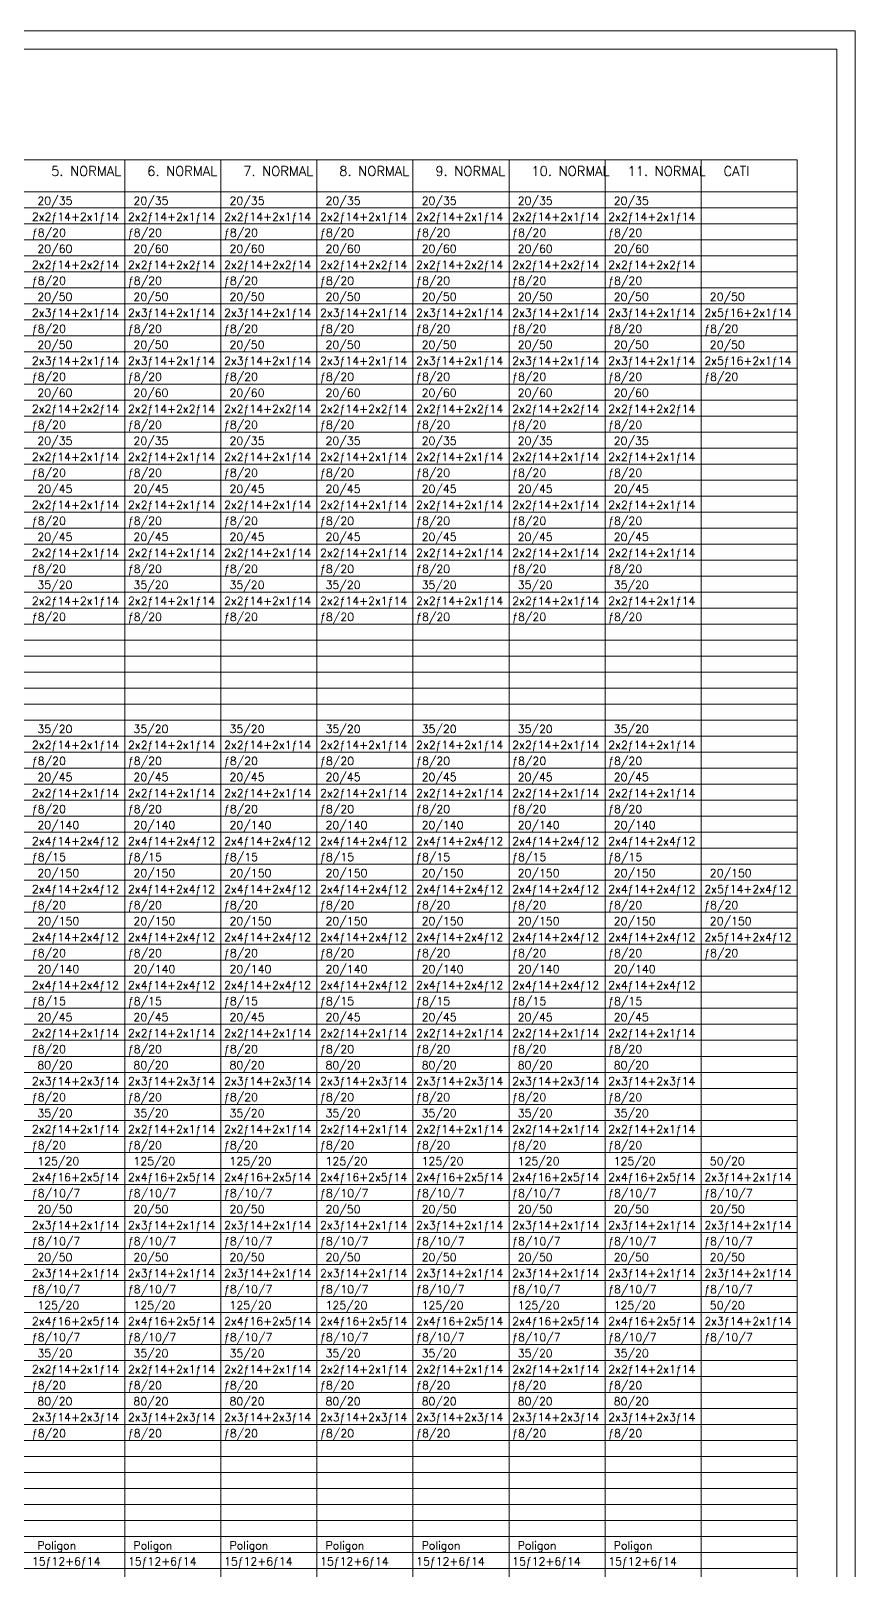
# Model space of a CAD drawing. Header units: inches. Extents: x -0.21 to 0.83, y 0.75 to 2.02.
# Drawn here: x 0.5773 to 0.8347, y 1.4713 to 1.9521 of the extents above; entities that cross this region are included whole.
import ezdxf

# ---------------------------------------------------------------- set-up
doc = ezdxf.new("R2010")
doc.units = ezdxf.units.IN
doc.header["$MEASUREMENT"] = 0
for name, color, linetype, lineweight in [('PENC2', 1, 'Continuous', 0), ('PENC3', 5, 'Continuous', 0), ('PENC4', 84, 'Continuous', 0)]:
    doc.layers.add(name, color=color, linetype=linetype, lineweight=lineweight)
doc.styles.add('RomanSTA', font='RomanSTA')

msp = doc.modelspace()

# ---------------------------------------------------------------- linework, layer by layer
at = {"layer": 'PENC2', "linetype": 'Continuous'}
for p, q in [((0.37661, 1.89682), (0.81661, 1.89682)), ((0.37661, 1.89182), (0.81661, 1.89182)), ((0.37661, 1.88182), (0.81661, 1.88182)), ((0.37661, 1.87682), (0.81661, 1.87682)), ((0.37661, 1.86682), (0.81661, 1.86682)), ((0.37661, 1.86182), (0.81661, 1.86182)), ((0.37661, 1.85182), (0.81661, 1.85182)), ((0.37661, 1.84682), (0.81661, 1.84682)), ((0.37661, 1.83682), (0.81661, 1.83682)), ((0.37661, 1.83182), (0.81661, 1.83182)), ((0.37661, 1.82182), (0.81661, 1.82182)), ((0.37661, 1.81682), (0.81661, 1.81682)), ((0.37661, 1.80682), (0.81661, 1.80682)), ((0.37661, 1.80182), (0.81661, 1.80182)), ((0.37661, 1.79182), (0.81661, 1.79182)), ((0.37661, 1.78682), (0.81661, 1.78682)), ((0.37661, 1.77682), (0.81661, 1.77682)), ((0.37661, 1.77182), (0.81661, 1.77182)), ((0.37661, 1.76182), (0.81661, 1.76182)), ((0.37661, 1.75682), (0.81661, 1.75682)), ((0.37661, 1.74682), (0.81661, 1.74682)), ((0.37661, 1.74182), (0.81661, 1.74182)), ((0.37661, 1.73182), (0.81661, 1.73182)), ((0.37661, 1.72682), (0.81661, 1.72682)), ((0.37661, 1.71682), (0.81661, 1.71682)), ((0.37661, 1.71182), (0.81661, 1.71182)), ((0.37661, 1.70182), (0.81661, 1.70182)), ((0.37661, 1.69682), (0.81661, 1.69682)), ((0.37661, 1.68682), (0.81661, 1.68682)), ((0.37661, 1.68182), (0.81661, 1.68182)), ((0.37661, 1.67182), (0.81661, 1.67182)), ((0.37661, 1.66682), (0.81661, 1.66682)), ((0.37661, 1.65682), (0.81661, 1.65682)), ((0.37661, 1.65182), (0.81661, 1.65182)), ((0.37661, 1.64182), (0.81661, 1.64182)), ((0.37661, 1.63682), (0.81661, 1.63682)), ((0.37661, 1.62682), (0.81661, 1.62682)), ((0.37661, 1.62182), (0.81661, 1.62182)), ((0.37661, 1.61182), (0.81661, 1.61182)), ((0.37661, 1.60682), (0.81661, 1.60682)), ((0.37661, 1.59682), (0.81661, 1.59682)), ((0.37661, 1.59182), (0.81661, 1.59182)), ((0.37661, 1.58182), (0.81661, 1.58182)), ((0.37661, 1.57682), (0.81661, 1.57682)), ((0.37661, 1.56682), (0.81661, 1.56682)), ((0.37661, 1.56182), (0.81661, 1.56182)), ((0.37661, 1.55182), (0.81661, 1.55182)), ((0.37661, 1.54682), (0.81661, 1.54682)), ((0.37661, 1.53682), (0.81661, 1.53682)), ((0.37661, 1.53182), (0.81661, 1.53182)), ((0.37661, 1.52182), (0.81661, 1.52182)), ((0.37661, 1.51682), (0.81661, 1.51682)), ((0.37661, 1.50682), (0.81661, 1.50682)), ((0.37661, 1.50182), (0.81661, 1.50182)), ((0.37661, 1.49182), (0.81661, 1.49182)), ((0.37661, 1.48682), (0.81661, 1.48682)), ((0.37661, 1.47682), (0.81661, 1.47682)), ((0.37661, 1.47182), (0.81661, 1.47182))]:
    msp.add_line(p, q, dxfattribs=at)
at = {"layer": 'PENC3'}
for points in [[(-0.15544, 1.95215), (-0.15544, 0.74675), (0.83473, 0.74675), (0.83473, 1.95215)], [(-0.14966, 1.94637), (-0.14966, 0.75254), (0.82895, 0.75254), (0.82895, 1.94637)]]:
    msp.add_lwpolyline(points, close=True, dxfattribs=at)
at = {"layer": 'PENC4', "linetype": 'Continuous'}
for p, q in [((0.36661, 1.91182), (0.81661, 1.91182)), ((0.60661, 1.91182), (0.60661, 0.76182)), ((0.63661, 1.91182), (0.63661, 0.76182)), ((0.66661, 1.91182), (0.66661, 0.76182)), ((0.69661, 1.91182), (0.69661, 0.76182)), ((0.72661, 1.91182), (0.72661, 0.76182)), ((0.75661, 1.91182), (0.75661, 0.76182)), ((0.78661, 1.91182), (0.78661, 0.76182)), ((0.81661, 1.91182), (0.81661, 0.76182)), ((0.36661, 1.90182), (0.81661, 1.90182)), ((0.36661, 1.88682), (0.81661, 1.88682)), ((0.36661, 1.87182), (0.81661, 1.87182)), ((0.36661, 1.85682), (0.81661, 1.85682)), ((0.36661, 1.84182), (0.81661, 1.84182)), ((0.36661, 1.82682), (0.81661, 1.82682)), ((0.36661, 1.81182), (0.81661, 1.81182)), ((0.36661, 1.79682), (0.81661, 1.79682)), ((0.36661, 1.78182), (0.81661, 1.78182)), ((0.36661, 1.76682), (0.81661, 1.76682)), ((0.36661, 1.75182), (0.81661, 1.75182)), ((0.36661, 1.73682), (0.81661, 1.73682)), ((0.36661, 1.72182), (0.81661, 1.72182)), ((0.36661, 1.70682), (0.81661, 1.70682)), ((0.36661, 1.69182), (0.81661, 1.69182)), ((0.36661, 1.67682), (0.81661, 1.67682)), ((0.36661, 1.66182), (0.81661, 1.66182)), ((0.36661, 1.64682), (0.81661, 1.64682)), ((0.36661, 1.63182), (0.81661, 1.63182)), ((0.36661, 1.61682), (0.81661, 1.61682)), ((0.36661, 1.60182), (0.81661, 1.60182)), ((0.36661, 1.58682), (0.81661, 1.58682)), ((0.36661, 1.57182), (0.81661, 1.57182)), ((0.36661, 1.55682), (0.81661, 1.55682)), ((0.36661, 1.54182), (0.81661, 1.54182)), ((0.36661, 1.52682), (0.81661, 1.52682)), ((0.36661, 1.51182), (0.81661, 1.51182)), ((0.36661, 1.49682), (0.81661, 1.49682)), ((0.36661, 1.48182), (0.81661, 1.48182))]:
    msp.add_line(p, q, dxfattribs=at)

# ---------------------------------------------------------------- texts
at = {"layer": 'PENC3', "style": 'RomanSTA'}
for s, p in [(' 20/35', (0.57761, 1.89782)), (' 20/35', (0.60761, 1.89782)), (' 20/35', (0.63761, 1.89782)), (' 20/35', (0.66761, 1.89782)), (' 20/35', (0.69761, 1.89782)), (' 20/35', (0.72761, 1.89782)), (' 20/35', (0.75761, 1.89782)), ('2x2ƒ14+2x1ƒ14', (0.57761, 1.89282)), ('2x2ƒ14+2x1ƒ14', (0.60761, 1.89282)), ('2x2ƒ14+2x1ƒ14', (0.63761, 1.89282)), ('2x2ƒ14+2x1ƒ14', (0.66761, 1.89282)), ('2x2ƒ14+2x1ƒ14', (0.69761, 1.89282)), ('2x2ƒ14+2x1ƒ14', (0.72761, 1.89282)), ('2x2ƒ14+2x1ƒ14', (0.75761, 1.89282)), ('ƒ8/20', (0.57761, 1.88782)), ('ƒ8/20', (0.60761, 1.88782)), ('ƒ8/20', (0.63761, 1.88782)), ('ƒ8/20', (0.66761, 1.88782)), ('ƒ8/20', (0.69761, 1.88782)), ('ƒ8/20', (0.72761, 1.88782)), ('ƒ8/20', (0.75761, 1.88782)), (' 20/60', (0.57761, 1.88282)), (' 20/60', (0.60761, 1.88282)), (' 20/60', (0.63761, 1.88282)), (' 20/60', (0.66761, 1.88282)), (' 20/60', (0.69761, 1.88282)), (' 20/60', (0.72761, 1.88282)), (' 20/60', (0.75761, 1.88282)), ('2x2ƒ14+2x2ƒ14', (0.57761, 1.87782)), ('2x2ƒ14+2x2ƒ14', (0.60761, 1.87782)), ('2x2ƒ14+2x2ƒ14', (0.63761, 1.87782)), ('2x2ƒ14+2x2ƒ14', (0.66761, 1.87782)), ('2x2ƒ14+2x2ƒ14', (0.69761, 1.87782)), ('2x2ƒ14+2x2ƒ14', (0.72761, 1.87782)), ('2x2ƒ14+2x2ƒ14', (0.75761, 1.87782)), ('ƒ8/20', (0.57761, 1.87282)), ('ƒ8/20', (0.60761, 1.87282)), ('ƒ8/20', (0.63761, 1.87282)), ('ƒ8/20', (0.66761, 1.87282)), ('ƒ8/20', (0.69761, 1.87282)), ('ƒ8/20', (0.72761, 1.87282)), ('ƒ8/20', (0.75761, 1.87282)), (' 20/50', (0.57761, 1.86782)), (' 20/50', (0.60761, 1.86782)), (' 20/50', (0.63761, 1.86782)), (' 20/50', (0.66761, 1.86782)), (' 20/50', (0.69761, 1.86782)), (' 20/50', (0.72761, 1.86782)), (' 20/50', (0.75761, 1.86782)), (' 20/50', (0.78761, 1.86782)), ('2x3ƒ14+2x1ƒ14', (0.57761, 1.86282)), ('2x3ƒ14+2x1ƒ14', (0.60761, 1.86282)), ('2x3ƒ14+2x1ƒ14', (0.63761, 1.86282)), ('2x3ƒ14+2x1ƒ14', (0.66761, 1.86282)), ('2x3ƒ14+2x1ƒ14', (0.69761, 1.86282)), ('2x3ƒ14+2x1ƒ14', (0.72761, 1.86282)), ('2x3ƒ14+2x1ƒ14', (0.75761, 1.86282)), ('2x5ƒ16+2x1ƒ14', (0.78761, 1.86282)), ('ƒ8/20', (0.57761, 1.85782)), ('ƒ8/20', (0.60761, 1.85782)), ('ƒ8/20', (0.63761, 1.85782)), ('ƒ8/20', (0.66761, 1.85782)), ('ƒ8/20', (0.69761, 1.85782)), ('ƒ8/20', (0.72761, 1.85782)), ('ƒ8/20', (0.75761, 1.85782)), ('ƒ8/20', (0.78761, 1.85782)), (' 20/50', (0.57761, 1.85282)), (' 20/50', (0.60761, 1.85282)), (' 20/50', (0.63761, 1.85282)), (' 20/50', (0.66761, 1.85282)), (' 20/50', (0.69761, 1.85282)), (' 20/50', (0.72761, 1.85282)), (' 20/50', (0.75761, 1.85282)), (' 20/50', (0.78761, 1.85282)), ('2x3ƒ14+2x1ƒ14', (0.57761, 1.84782)), ('2x3ƒ14+2x1ƒ14', (0.60761, 1.84782)), ('2x3ƒ14+2x1ƒ14', (0.63761, 1.84782)), ('2x3ƒ14+2x1ƒ14', (0.66761, 1.84782)), ('2x3ƒ14+2x1ƒ14', (0.69761, 1.84782)), ('2x3ƒ14+2x1ƒ14', (0.72761, 1.84782)), ('2x3ƒ14+2x1ƒ14', (0.75761, 1.84782)), ('2x5ƒ16+2x1ƒ14', (0.78761, 1.84782)), ('ƒ8/20', (0.57761, 1.84282)), ('ƒ8/20', (0.60761, 1.84282)), ('ƒ8/20', (0.63761, 1.84282)), ('ƒ8/20', (0.66761, 1.84282)), ('ƒ8/20', (0.69761, 1.84282)), ('ƒ8/20', (0.72761, 1.84282)), ('ƒ8/20', (0.75761, 1.84282)), ('ƒ8/20', (0.78761, 1.84282)), (' 20/60', (0.57761, 1.83782)), (' 20/60', (0.60761, 1.83782)), (' 20/60', (0.63761, 1.83782)), (' 20/60', (0.66761, 1.83782)), (' 20/60', (0.69761, 1.83782)), (' 20/60', (0.72761, 1.83782)), (' 20/60', (0.75761, 1.83782)), ('2x2ƒ14+2x2ƒ14', (0.57761, 1.83282)), ('2x2ƒ14+2x2ƒ14', (0.60761, 1.83282)), ('2x2ƒ14+2x2ƒ14', (0.63761, 1.83282)), ('2x2ƒ14+2x2ƒ14', (0.66761, 1.83282)), ('2x2ƒ14+2x2ƒ14', (0.69761, 1.83282)), ('2x2ƒ14+2x2ƒ14', (0.72761, 1.83282)), ('2x2ƒ14+2x2ƒ14', (0.75761, 1.83282)), ('ƒ8/20', (0.57761, 1.82782)), ('ƒ8/20', (0.60761, 1.82782)), ('ƒ8/20', (0.63761, 1.82782)), ('ƒ8/20', (0.66761, 1.82782)), ('ƒ8/20', (0.69761, 1.82782)), ('ƒ8/20', (0.72761, 1.82782)), ('ƒ8/20', (0.75761, 1.82782)), (' 20/35', (0.57761, 1.82282)), (' 20/35', (0.60761, 1.82282)), (' 20/35', (0.63761, 1.82282)), (' 20/35', (0.66761, 1.82282)), (' 20/35', (0.69761, 1.82282)), (' 20/35', (0.72761, 1.82282)), (' 20/35', (0.75761, 1.82282)), ('2x2ƒ14+2x1ƒ14', (0.57761, 1.81782)), ('2x2ƒ14+2x1ƒ14', (0.60761, 1.81782)), ('2x2ƒ14+2x1ƒ14', (0.63761, 1.81782)), ('2x2ƒ14+2x1ƒ14', (0.66761, 1.81782)), ('2x2ƒ14+2x1ƒ14', (0.69761, 1.81782)), ('2x2ƒ14+2x1ƒ14', (0.72761, 1.81782)), ('2x2ƒ14+2x1ƒ14', (0.75761, 1.81782)), ('ƒ8/20', (0.57761, 1.81282)), ('ƒ8/20', (0.60761, 1.81282)), ('ƒ8/20', (0.63761, 1.81282)), ('ƒ8/20', (0.66761, 1.81282)), ('ƒ8/20', (0.69761, 1.81282)), ('ƒ8/20', (0.72761, 1.81282)), ('ƒ8/20', (0.75761, 1.81282)), (' 20/45', (0.57761, 1.80782)), (' 20/45', (0.60761, 1.80782)), (' 20/45', (0.63761, 1.80782)), (' 20/45', (0.66761, 1.80782)), (' 20/45', (0.69761, 1.80782)), (' 20/45', (0.72761, 1.80782)), (' 20/45', (0.75761, 1.80782)), ('2x2ƒ14+2x1ƒ14', (0.57761, 1.80282)), ('2x2ƒ14+2x1ƒ14', (0.60761, 1.80282)), ('2x2ƒ14+2x1ƒ14', (0.63761, 1.80282)), ('2x2ƒ14+2x1ƒ14', (0.66761, 1.80282)), ('2x2ƒ14+2x1ƒ14', (0.69761, 1.80282)), ('2x2ƒ14+2x1ƒ14', (0.72761, 1.80282)), ('2x2ƒ14+2x1ƒ14', (0.75761, 1.80282)), ('ƒ8/20', (0.57761, 1.79782)), ('ƒ8/20', (0.60761, 1.79782)), ('ƒ8/20', (0.63761, 1.79782)), ('ƒ8/20', (0.66761, 1.79782)), ('ƒ8/20', (0.69761, 1.79782)), ('ƒ8/20', (0.72761, 1.79782)), ('ƒ8/20', (0.75761, 1.79782)), (' 20/45', (0.57761, 1.79282)), (' 20/45', (0.60761, 1.79282)), (' 20/45', (0.63761, 1.79282)), (' 20/45', (0.66761, 1.79282)), (' 20/45', (0.69761, 1.79282)), (' 20/45', (0.72761, 1.79282)), (' 20/45', (0.75761, 1.79282)), ('2x2ƒ14+2x1ƒ14', (0.57761, 1.78782)), ('2x2ƒ14+2x1ƒ14', (0.60761, 1.78782)), ('2x2ƒ14+2x1ƒ14', (0.63761, 1.78782)), ('2x2ƒ14+2x1ƒ14', (0.66761, 1.78782)), ('2x2ƒ14+2x1ƒ14', (0.69761, 1.78782)), ('2x2ƒ14+2x1ƒ14', (0.72761, 1.78782)), ('2x2ƒ14+2x1ƒ14', (0.75761, 1.78782)), ('ƒ8/20', (0.57761, 1.78282)), ('ƒ8/20', (0.60761, 1.78282)), ('ƒ8/20', (0.63761, 1.78282)), ('ƒ8/20', (0.66761, 1.78282)), ('ƒ8/20', (0.69761, 1.78282)), ('ƒ8/20', (0.72761, 1.78282)), ('ƒ8/20', (0.75761, 1.78282)), (' 35/20', (0.57761, 1.77782)), (' 35/20', (0.60761, 1.77782)), (' 35/20', (0.63761, 1.77782)), (' 35/20', (0.66761, 1.77782)), (' 35/20', (0.69761, 1.77782)), (' 35/20', (0.72761, 1.77782)), (' 35/20', (0.75761, 1.77782)), ('2x2ƒ14+2x1ƒ14', (0.57761, 1.77282)), ('2x2ƒ14+2x1ƒ14', (0.60761, 1.77282)), ('2x2ƒ14+2x1ƒ14', (0.63761, 1.77282)), ('2x2ƒ14+2x1ƒ14', (0.66761, 1.77282)), ('2x2ƒ14+2x1ƒ14', (0.69761, 1.77282)), ('2x2ƒ14+2x1ƒ14', (0.72761, 1.77282)), ('2x2ƒ14+2x1ƒ14', (0.75761, 1.77282)), ('ƒ8/20', (0.57761, 1.76782)), ('ƒ8/20', (0.60761, 1.76782)), ('ƒ8/20', (0.63761, 1.76782)), ('ƒ8/20', (0.66761, 1.76782)), ('ƒ8/20', (0.69761, 1.76782)), ('ƒ8/20', (0.72761, 1.76782)), ('ƒ8/20', (0.75761, 1.76782)), (' 35/20', (0.57761, 1.73282)), (' 35/20', (0.60761, 1.73282)), (' 35/20', (0.63761, 1.73282)), (' 35/20', (0.66761, 1.73282)), (' 35/20', (0.69761, 1.73282)), (' 35/20', (0.72761, 1.73282)), (' 35/20', (0.75761, 1.73282)), ('2x2ƒ14+2x1ƒ14', (0.57761, 1.72782)), ('2x2ƒ14+2x1ƒ14', (0.60761, 1.72782)), ('2x2ƒ14+2x1ƒ14', (0.63761, 1.72782)), ('2x2ƒ14+2x1ƒ14', (0.66761, 1.72782)), ('2x2ƒ14+2x1ƒ14', (0.69761, 1.72782)), ('2x2ƒ14+2x1ƒ14', (0.72761, 1.72782)), ('2x2ƒ14+2x1ƒ14', (0.75761, 1.72782)), ('ƒ8/20', (0.57761, 1.72282)), ('ƒ8/20', (0.60761, 1.72282)), ('ƒ8/20', (0.63761, 1.72282)), ('ƒ8/20', (0.66761, 1.72282)), ('ƒ8/20', (0.69761, 1.72282)), ('ƒ8/20', (0.72761, 1.72282)), ('ƒ8/20', (0.75761, 1.72282)), (' 20/45', (0.57761, 1.71782)), (' 20/45', (0.60761, 1.71782)), (' 20/45', (0.63761, 1.71782)), (' 20/45', (0.66761, 1.71782)), (' 20/45', (0.69761, 1.71782)), (' 20/45', (0.72761, 1.71782)), (' 20/45', (0.75761, 1.71782)), ('2x2ƒ14+2x1ƒ14', (0.57761, 1.71282)), ('2x2ƒ14+2x1ƒ14', (0.60761, 1.71282)), ('2x2ƒ14+2x1ƒ14', (0.63761, 1.71282)), ('2x2ƒ14+2x1ƒ14', (0.66761, 1.71282)), ('2x2ƒ14+2x1ƒ14', (0.69761, 1.71282)), ('2x2ƒ14+2x1ƒ14', (0.72761, 1.71282)), ('2x2ƒ14+2x1ƒ14', (0.75761, 1.71282)), ('ƒ8/20', (0.57761, 1.70782)), ('ƒ8/20', (0.60761, 1.70782)), ('ƒ8/20', (0.63761, 1.70782)), ('ƒ8/20', (0.66761, 1.70782)), ('ƒ8/20', (0.69761, 1.70782)), ('ƒ8/20', (0.72761, 1.70782)), ('ƒ8/20', (0.75761, 1.70782)), (' 20/140', (0.57761, 1.70282)), (' 20/140', (0.60761, 1.70282)), (' 20/140', (0.63761, 1.70282)), (' 20/140', (0.66761, 1.70282)), (' 20/140', (0.69761, 1.70282)), (' 20/140', (0.72761, 1.70282)), (' 20/140', (0.75761, 1.70282)), ('2x4ƒ14+2x4ƒ12', (0.57761, 1.69782)), ('2x4ƒ14+2x4ƒ12', (0.60761, 1.69782)), ('2x4ƒ14+2x4ƒ12', (0.63761, 1.69782)), ('2x4ƒ14+2x4ƒ12', (0.66761, 1.69782)), ('2x4ƒ14+2x4ƒ12', (0.69761, 1.69782)), ('2x4ƒ14+2x4ƒ12', (0.72761, 1.69782)), ('2x4ƒ14+2x4ƒ12', (0.75761, 1.69782)), ('ƒ8/15', (0.57761, 1.69282)), ('ƒ8/15', (0.60761, 1.69282)), ('ƒ8/15', (0.63761, 1.69282)), ('ƒ8/15', (0.66761, 1.69282)), ('ƒ8/15', (0.69761, 1.69282)), ('ƒ8/15', (0.72761, 1.69282)), ('ƒ8/15', (0.75761, 1.69282)), (' 20/150', (0.57761, 1.68782)), (' 20/150', (0.60761, 1.68782)), (' 20/150', (0.63761, 1.68782)), (' 20/150', (0.66761, 1.68782)), (' 20/150', (0.69761, 1.68782)), (' 20/150', (0.72761, 1.68782)), (' 20/150', (0.75761, 1.68782)), (' 20/150', (0.78761, 1.68782)), ('2x4ƒ14+2x4ƒ12', (0.57761, 1.68282)), ('2x4ƒ14+2x4ƒ12', (0.60761, 1.68282)), ('2x4ƒ14+2x4ƒ12', (0.63761, 1.68282)), ('2x4ƒ14+2x4ƒ12', (0.66761, 1.68282)), ('2x4ƒ14+2x4ƒ12', (0.69761, 1.68282)), ('2x4ƒ14+2x4ƒ12', (0.72761, 1.68282)), ('2x4ƒ14+2x4ƒ12', (0.75761, 1.68282)), ('2x5ƒ14+2x4ƒ12', (0.78761, 1.68282)), ('ƒ8/20', (0.57761, 1.67782)), ('ƒ8/20', (0.60761, 1.67782)), ('ƒ8/20', (0.63761, 1.67782)), ('ƒ8/20', (0.66761, 1.67782)), ('ƒ8/20', (0.69761, 1.67782)), ('ƒ8/20', (0.72761, 1.67782)), ('ƒ8/20', (0.75761, 1.67782)), ('ƒ8/20', (0.78761, 1.67782)), (' 20/150', (0.57761, 1.67282)), (' 20/150', (0.60761, 1.67282)), (' 20/150', (0.63761, 1.67282)), (' 20/150', (0.66761, 1.67282)), (' 20/150', (0.69761, 1.67282)), (' 20/150', (0.72761, 1.67282)), (' 20/150', (0.75761, 1.67282)), (' 20/150', (0.78761, 1.67282)), ('2x4ƒ14+2x4ƒ12', (0.57761, 1.66782)), ('2x4ƒ14+2x4ƒ12', (0.60761, 1.66782)), ('2x4ƒ14+2x4ƒ12', (0.63761, 1.66782)), ('2x4ƒ14+2x4ƒ12', (0.66761, 1.66782)), ('2x4ƒ14+2x4ƒ12', (0.69761, 1.66782)), ('2x4ƒ14+2x4ƒ12', (0.72761, 1.66782)), ('2x4ƒ14+2x4ƒ12', (0.75761, 1.66782)), ('2x5ƒ14+2x4ƒ12', (0.78761, 1.66782)), ('ƒ8/20', (0.57761, 1.66282)), ('ƒ8/20', (0.60761, 1.66282)), ('ƒ8/20', (0.63761, 1.66282)), ('ƒ8/20', (0.66761, 1.66282)), ('ƒ8/20', (0.69761, 1.66282)), ('ƒ8/20', (0.72761, 1.66282)), ('ƒ8/20', (0.75761, 1.66282)), ('ƒ8/20', (0.78761, 1.66282)), (' 20/140', (0.57761, 1.65782)), (' 20/140', (0.60761, 1.65782)), (' 20/140', (0.63761, 1.65782)), (' 20/140', (0.66761, 1.65782)), (' 20/140', (0.69761, 1.65782)), (' 20/140', (0.72761, 1.65782)), (' 20/140', (0.75761, 1.65782)), ('2x4ƒ14+2x4ƒ12', (0.57761, 1.65282)), ('2x4ƒ14+2x4ƒ12', (0.60761, 1.65282)), ('2x4ƒ14+2x4ƒ12', (0.63761, 1.65282)), ('2x4ƒ14+2x4ƒ12', (0.66761, 1.65282)), ('2x4ƒ14+2x4ƒ12', (0.69761, 1.65282)), ('2x4ƒ14+2x4ƒ12', (0.72761, 1.65282)), ('2x4ƒ14+2x4ƒ12', (0.75761, 1.65282)), ('ƒ8/15', (0.57761, 1.64782)), ('ƒ8/15', (0.60761, 1.64782)), ('ƒ8/15', (0.63761, 1.64782)), ('ƒ8/15', (0.66761, 1.64782)), ('ƒ8/15', (0.69761, 1.64782)), ('ƒ8/15', (0.72761, 1.64782)), ('ƒ8/15', (0.75761, 1.64782)), (' 20/45', (0.57761, 1.64282)), (' 20/45', (0.60761, 1.64282)), (' 20/45', (0.63761, 1.64282)), (' 20/45', (0.66761, 1.64282)), (' 20/45', (0.69761, 1.64282)), (' 20/45', (0.72761, 1.64282)), (' 20/45', (0.75761, 1.64282)), ('2x2ƒ14+2x1ƒ14', (0.57761, 1.63782)), ('2x2ƒ14+2x1ƒ14', (0.60761, 1.63782)), ('2x2ƒ14+2x1ƒ14', (0.63761, 1.63782)), ('2x2ƒ14+2x1ƒ14', (0.66761, 1.63782)), ('2x2ƒ14+2x1ƒ14', (0.69761, 1.63782)), ('2x2ƒ14+2x1ƒ14', (0.72761, 1.63782)), ('2x2ƒ14+2x1ƒ14', (0.75761, 1.63782)), ('ƒ8/20', (0.57761, 1.63282)), ('ƒ8/20', (0.60761, 1.63282)), ('ƒ8/20', (0.63761, 1.63282)), ('ƒ8/20', (0.66761, 1.63282)), ('ƒ8/20', (0.69761, 1.63282)), ('ƒ8/20', (0.72761, 1.63282)), ('ƒ8/20', (0.75761, 1.63282)), (' 80/20', (0.57761, 1.62782)), (' 80/20', (0.60761, 1.62782)), (' 80/20', (0.63761, 1.62782)), (' 80/20', (0.66761, 1.62782)), (' 80/20', (0.69761, 1.62782)), (' 80/20', (0.72761, 1.62782)), (' 80/20', (0.75761, 1.62782)), ('2x3ƒ14+2x3ƒ14', (0.57761, 1.62282)), ('2x3ƒ14+2x3ƒ14', (0.60761, 1.62282)), ('2x3ƒ14+2x3ƒ14', (0.63761, 1.62282)), ('2x3ƒ14+2x3ƒ14', (0.66761, 1.62282)), ('2x3ƒ14+2x3ƒ14', (0.69761, 1.62282)), ('2x3ƒ14+2x3ƒ14', (0.72761, 1.62282)), ('2x3ƒ14+2x3ƒ14', (0.75761, 1.62282)), ('ƒ8/20', (0.57761, 1.61782)), ('ƒ8/20', (0.60761, 1.61782)), ('ƒ8/20', (0.63761, 1.61782)), ('ƒ8/20', (0.66761, 1.61782)), ('ƒ8/20', (0.69761, 1.61782)), ('ƒ8/20', (0.72761, 1.61782)), ('ƒ8/20', (0.75761, 1.61782)), (' 35/20', (0.57761, 1.61282)), (' 35/20', (0.60761, 1.61282)), (' 35/20', (0.63761, 1.61282)), (' 35/20', (0.66761, 1.61282)), (' 35/20', (0.69761, 1.61282)), (' 35/20', (0.72761, 1.61282)), (' 35/20', (0.75761, 1.61282)), ('2x2ƒ14+2x1ƒ14', (0.57761, 1.60782)), ('2x2ƒ14+2x1ƒ14', (0.60761, 1.60782)), ('2x2ƒ14+2x1ƒ14', (0.63761, 1.60782)), ('2x2ƒ14+2x1ƒ14', (0.66761, 1.60782)), ('2x2ƒ14+2x1ƒ14', (0.69761, 1.60782)), ('2x2ƒ14+2x1ƒ14', (0.72761, 1.60782)), ('2x2ƒ14+2x1ƒ14', (0.75761, 1.60782)), ('ƒ8/20', (0.57761, 1.60282)), ('ƒ8/20', (0.60761, 1.60282)), ('ƒ8/20', (0.63761, 1.60282)), ('ƒ8/20', (0.66761, 1.60282)), ('ƒ8/20', (0.69761, 1.60282)), ('ƒ8/20', (0.72761, 1.60282)), ('ƒ8/20', (0.75761, 1.60282)), (' 125/20', (0.57761, 1.59782)), (' 125/20', (0.60761, 1.59782)), (' 125/20', (0.63761, 1.59782)), (' 125/20', (0.66761, 1.59782)), (' 125/20', (0.69761, 1.59782)), (' 125/20', (0.72761, 1.59782)), (' 125/20', (0.75761, 1.59782)), (' 50/20', (0.78761, 1.59782)), ('2x4ƒ16+2x5ƒ14', (0.57761, 1.59282)), ('2x4ƒ16+2x5ƒ14', (0.60761, 1.59282)), ('2x4ƒ16+2x5ƒ14', (0.63761, 1.59282)), ('2x4ƒ16+2x5ƒ14', (0.66761, 1.59282)), ('2x4ƒ16+2x5ƒ14', (0.69761, 1.59282)), ('2x4ƒ16+2x5ƒ14', (0.72761, 1.59282)), ('2x4ƒ16+2x5ƒ14', (0.75761, 1.59282)), ('2x3ƒ14+2x1ƒ14', (0.78761, 1.59282)), ('ƒ8/10/7', (0.57761, 1.58782)), ('ƒ8/10/7', (0.60761, 1.58782)), ('ƒ8/10/7', (0.63761, 1.58782)), ('ƒ8/10/7', (0.66761, 1.58782)), ('ƒ8/10/7', (0.69761, 1.58782)), ('ƒ8/10/7', (0.72761, 1.58782)), ('ƒ8/10/7', (0.75761, 1.58782)), ('ƒ8/10/7', (0.78761, 1.58782)), (' 20/50', (0.57761, 1.58282)), (' 20/50', (0.60761, 1.58282)), (' 20/50', (0.63761, 1.58282)), (' 20/50', (0.66761, 1.58282)), (' 20/50', (0.69761, 1.58282)), (' 20/50', (0.72761, 1.58282)), (' 20/50', (0.75761, 1.58282)), (' 20/50', (0.78761, 1.58282)), ('2x3ƒ14+2x1ƒ14', (0.57761, 1.57782)), ('2x3ƒ14+2x1ƒ14', (0.60761, 1.57782)), ('2x3ƒ14+2x1ƒ14', (0.63761, 1.57782)), ('2x3ƒ14+2x1ƒ14', (0.66761, 1.57782)), ('2x3ƒ14+2x1ƒ14', (0.69761, 1.57782)), ('2x3ƒ14+2x1ƒ14', (0.72761, 1.57782)), ('2x3ƒ14+2x1ƒ14', (0.75761, 1.57782)), ('2x3ƒ14+2x1ƒ14', (0.78761, 1.57782)), ('ƒ8/10/7', (0.57761, 1.57282)), ('ƒ8/10/7', (0.60761, 1.57282)), ('ƒ8/10/7', (0.63761, 1.57282)), ('ƒ8/10/7', (0.66761, 1.57282)), ('ƒ8/10/7', (0.69761, 1.57282)), ('ƒ8/10/7', (0.72761, 1.57282)), ('ƒ8/10/7', (0.75761, 1.57282)), ('ƒ8/10/7', (0.78761, 1.57282)), (' 20/50', (0.57761, 1.56782)), (' 20/50', (0.60761, 1.56782)), (' 20/50', (0.63761, 1.56782)), (' 20/50', (0.66761, 1.56782)), (' 20/50', (0.69761, 1.56782)), (' 20/50', (0.72761, 1.56782)), (' 20/50', (0.75761, 1.56782)), (' 20/50', (0.78761, 1.56782)), ('2x3ƒ14+2x1ƒ14', (0.57761, 1.56282)), ('2x3ƒ14+2x1ƒ14', (0.60761, 1.56282)), ('2x3ƒ14+2x1ƒ14', (0.63761, 1.56282)), ('2x3ƒ14+2x1ƒ14', (0.66761, 1.56282)), ('2x3ƒ14+2x1ƒ14', (0.69761, 1.56282)), ('2x3ƒ14+2x1ƒ14', (0.72761, 1.56282)), ('2x3ƒ14+2x1ƒ14', (0.75761, 1.56282)), ('2x3ƒ14+2x1ƒ14', (0.78761, 1.56282)), ('ƒ8/10/7', (0.57761, 1.55782)), ('ƒ8/10/7', (0.60761, 1.55782)), ('ƒ8/10/7', (0.63761, 1.55782)), ('ƒ8/10/7', (0.66761, 1.55782)), ('ƒ8/10/7', (0.69761, 1.55782)), ('ƒ8/10/7', (0.72761, 1.55782)), ('ƒ8/10/7', (0.75761, 1.55782)), ('ƒ8/10/7', (0.78761, 1.55782)), (' 125/20', (0.57761, 1.55282)), (' 125/20', (0.60761, 1.55282)), (' 125/20', (0.63761, 1.55282)), (' 125/20', (0.66761, 1.55282)), (' 125/20', (0.69761, 1.55282)), (' 125/20', (0.72761, 1.55282)), (' 125/20', (0.75761, 1.55282)), (' 50/20', (0.78761, 1.55282)), ('2x4ƒ16+2x5ƒ14', (0.57761, 1.54782)), ('2x4ƒ16+2x5ƒ14', (0.60761, 1.54782)), ('2x4ƒ16+2x5ƒ14', (0.63761, 1.54782)), ('2x4ƒ16+2x5ƒ14', (0.66761, 1.54782)), ('2x4ƒ16+2x5ƒ14', (0.69761, 1.54782)), ('2x4ƒ16+2x5ƒ14', (0.72761, 1.54782)), ('2x4ƒ16+2x5ƒ14', (0.75761, 1.54782)), ('2x3ƒ14+2x1ƒ14', (0.78761, 1.54782)), ('ƒ8/10/7', (0.57761, 1.54282)), ('ƒ8/10/7', (0.60761, 1.54282)), ('ƒ8/10/7', (0.63761, 1.54282)), ('ƒ8/10/7', (0.66761, 1.54282)), ('ƒ8/10/7', (0.69761, 1.54282)), ('ƒ8/10/7', (0.72761, 1.54282)), ('ƒ8/10/7', (0.75761, 1.54282)), ('ƒ8/10/7', (0.78761, 1.54282)), (' 35/20', (0.57761, 1.53782)), (' 35/20', (0.60761, 1.53782)), (' 35/20', (0.63761, 1.53782)), (' 35/20', (0.66761, 1.53782)), (' 35/20', (0.69761, 1.53782)), (' 35/20', (0.72761, 1.53782)), (' 35/20', (0.75761, 1.53782)), ('2x2ƒ14+2x1ƒ14', (0.57761, 1.53282)), ('2x2ƒ14+2x1ƒ14', (0.60761, 1.53282)), ('2x2ƒ14+2x1ƒ14', (0.63761, 1.53282)), ('2x2ƒ14+2x1ƒ14', (0.66761, 1.53282)), ('2x2ƒ14+2x1ƒ14', (0.69761, 1.53282)), ('2x2ƒ14+2x1ƒ14', (0.72761, 1.53282)), ('2x2ƒ14+2x1ƒ14', (0.75761, 1.53282)), ('ƒ8/20', (0.57761, 1.52782)), ('ƒ8/20', (0.60761, 1.52782)), ('ƒ8/20', (0.63761, 1.52782)), ('ƒ8/20', (0.66761, 1.52782)), ('ƒ8/20', (0.69761, 1.52782)), ('ƒ8/20', (0.72761, 1.52782)), ('ƒ8/20', (0.75761, 1.52782)), (' 80/20', (0.57761, 1.52282)), (' 80/20', (0.60761, 1.52282)), (' 80/20', (0.63761, 1.52282)), (' 80/20', (0.66761, 1.52282)), (' 80/20', (0.69761, 1.52282)), (' 80/20', (0.72761, 1.52282)), (' 80/20', (0.75761, 1.52282)), ('2x3ƒ14+2x3ƒ14', (0.57761, 1.51782)), ('2x3ƒ14+2x3ƒ14', (0.60761, 1.51782)), ('2x3ƒ14+2x3ƒ14', (0.63761, 1.51782)), ('2x3ƒ14+2x3ƒ14', (0.66761, 1.51782)), ('2x3ƒ14+2x3ƒ14', (0.69761, 1.51782)), ('2x3ƒ14+2x3ƒ14', (0.72761, 1.51782)), ('2x3ƒ14+2x3ƒ14', (0.75761, 1.51782)), ('ƒ8/20', (0.57761, 1.51282)), ('ƒ8/20', (0.60761, 1.51282)), ('ƒ8/20', (0.63761, 1.51282)), ('ƒ8/20', (0.66761, 1.51282)), ('ƒ8/20', (0.69761, 1.51282)), ('ƒ8/20', (0.72761, 1.51282)), ('ƒ8/20', (0.75761, 1.51282)), (' Poligon', (0.57761, 1.47782)), (' Poligon', (0.60761, 1.47782)), (' Poligon', (0.63761, 1.47782)), (' Poligon', (0.66761, 1.47782)), (' Poligon', (0.69761, 1.47782)), (' Poligon', (0.72761, 1.47782)), (' Poligon', (0.75761, 1.47782)), ('15ƒ12+6ƒ14', (0.57761, 1.47282)), ('15ƒ12+6ƒ14', (0.60761, 1.47282)), ('15ƒ12+6ƒ14', (0.63761, 1.47282)), ('15ƒ12+6ƒ14', (0.66761, 1.47282)), ('15ƒ12+6ƒ14', (0.69761, 1.47282)), ('15ƒ12+6ƒ14', (0.72761, 1.47282)), ('15ƒ12+6ƒ14', (0.75761, 1.47282))]:
    msp.add_text(s, height=0.0025, dxfattribs=at).set_placement(p)
at = {"layer": 'PENC4', "style": 'RomanSTA'}
for s, p in [('5. NORMAL', (0.58361, 1.90682)), ('6. NORMAL', (0.61361, 1.90682)), ('7. NORMAL', (0.64361, 1.90682)), ('8. NORMAL', (0.67361, 1.90682)), ('9. NORMAL', (0.70361, 1.90682)), ('10. NORMAL', (0.73361, 1.90682)), ('11. NORMAL', (0.76361, 1.90682)), ('CATI', (0.79361, 1.90682))]:
    msp.add_text(s, height=0.003, dxfattribs=at).set_placement(p)

doc.saveas('drawing.dxf')
